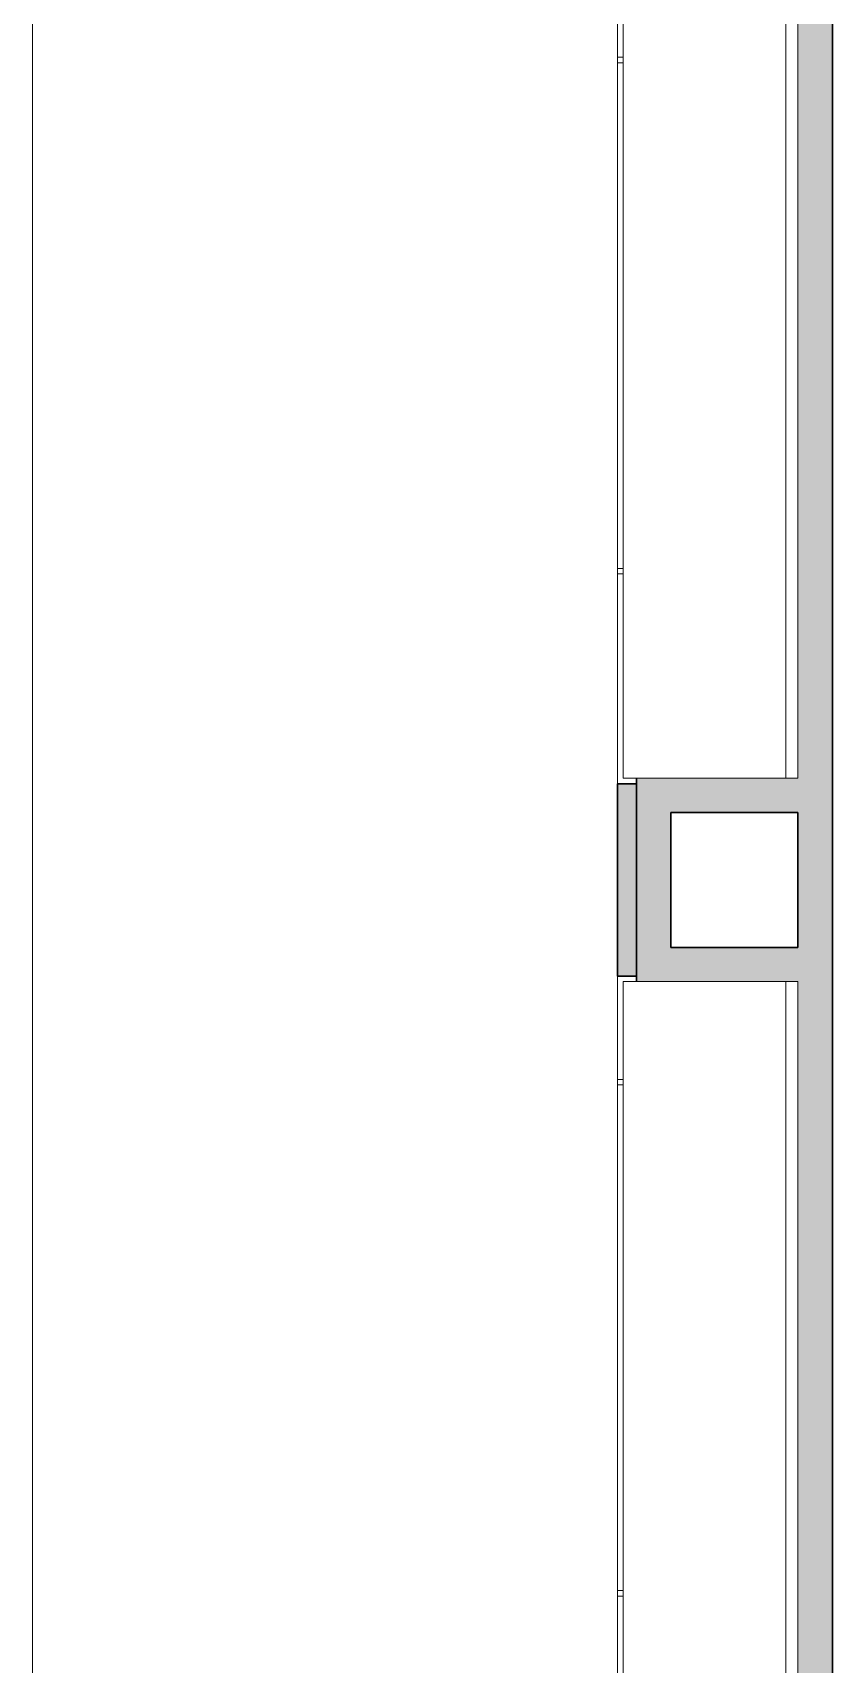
# Model space of a CAD drawing. Header units: millimetres. Extents: x 155927 to 317870, y -36033 to 97293.
# Drawn here: x 197718 to 200079, y 17393 to 22208 of the extents above; entities that cross this region are included whole.
import ezdxf

# ---------------------------------------------------------------- set-up
doc = ezdxf.new("R2010")
doc.units = ezdxf.units.MM
doc.header["$MEASUREMENT"] = 0
for name, color, linetype, lineweight in [('A-FLOR-HRAL', 7, 'CONTINUOUS', 9), ('A-WALL-PATT', 7, 'CONTINUOUS', 9), ('I-FURN', 8, 'CONTINUOUS', 9), ('I-WALL', 7, 'CONTINUOUS', 9)]:
    doc.layers.add(name, color=color, linetype=linetype, lineweight=lineweight)

msp = doc.modelspace()

# ---------------------------------------------------------------- hatches: boundary and pattern name
at = {"layer": 'A-WALL-PATT'}
h = msp.add_hatch(color=256, dxfattribs=at)
h.paths.add_polyline_path([(199444.8, 15142.8), (199500.8, 15142.8), (199500.8, 16691.6), (199444.8, 16691.6)], flags=0)
h.paths.add_polyline_path([(199500.8, 19423.6), (199500.8, 19991.6), (199444.8, 19991.6), (199444.8, 19423.6)], flags=0)
h.paths.add_polyline_path([(199500.8, 22723.6), (199500.8, 24142.8), (199444.8, 24142.8), (199444.8, 22723.6)], flags=0)
h.paths.add_polyline_path([(199444.8, 24158.8), (199500.8, 24158.8), (199500.8, 24626.8), (199444.8, 24626.8)], flags=0)
h.paths.add_polyline_path([(199444.8, 26158.8), (199500.8, 26158.8), (199500.8, 26875.6), (199444.8, 26875.6)], flags=0)
for points in [[(200078.8, 16707.6), (200078.8, 22707.6), (199976.8, 22707.6), (199976.8, 16707.6)], [(199500.8, 19407.6), (199601.8, 19407.6), (199601.8, 20007.6), (199500.8, 20007.6)], [(199941.8, 19906.6), (199976.8, 19906.6), (199976.8, 20007.6), (199601.8, 20007.6), (199601.8, 19906.6)], [(199941.8, 19407.6), (199976.8, 19407.6), (199976.8, 19508.6), (199601.8, 19508.6), (199601.8, 19407.6)]]:
    msp.add_hatch(color=256, dxfattribs=at).paths.add_polyline_path(points, flags=0)

# ---------------------------------------------------------------- linework, layer by layer
at = {"layer": 'A-FLOR-HRAL'}
msp.add_line((197718.3, 15540.1), (197718.3, 23575.1), dxfattribs=at)
at = {"layer": 'I-FURN'}
for p, q in [((199461.8, 20007.6), (199461.8, 22707.6)), ((199941.8, 22707.6), (199941.8, 20007.6)), ((199941.8, 22707.6), (199941.8, 20007.6)), ((199976.8, 20007.6), (199976.8, 22707.6)), ((199941.8, 20007.6), (199461.8, 20007.6)), ((199941.8, 20007.6), (199976.8, 20007.6)), ((199461.8, 16707.6), (199461.8, 19407.6)), ((199461.8, 19407.6), (199941.8, 19407.6)), ((199941.8, 19407.6), (199941.8, 16707.6)), ((199941.8, 19407.6), (199941.8, 16707.6)), ((199976.8, 19407.6), (199941.8, 19407.6)), ((199976.8, 16707.6), (199976.8, 19407.6))]:
    msp.add_line(p, q, dxfattribs=at)
at = {"layer": 'I-WALL'}
for p, q in [((199444.8, 22134.8), (199444.8, 22707.6)), ((199444.8, 22118.8), (199444.8, 22134.8)), ((199461.8, 22134.8), (199444.8, 22134.8)), ((199444.8, 20626.8), (199444.8, 22118.8)), ((199461.8, 22118.8), (199444.8, 22118.8)), ((199444.8, 20610.8), (199444.8, 20626.8)), ((199461.8, 20626.8), (199444.8, 20626.8)), ((199444.8, 19991.6), (199444.8, 20610.8)), ((199444.8, 20610.8), (199461.8, 20610.8)), ((199444.8, 19118.8), (199444.8, 19423.6)), ((199444.8, 19102.8), (199444.8, 19118.8)), ((199461.8, 19118.8), (199444.8, 19118.8)), ((199444.8, 17610.8), (199444.8, 19102.8)), ((199461.8, 19102.8), (199444.8, 19102.8)), ((199444.8, 17594.8), (199444.8, 17610.8)), ((199461.8, 17610.8), (199444.8, 17610.8)), ((199444.8, 16707.6), (199444.8, 17594.8)), ((199444.8, 17594.8), (199461.8, 17594.8))]:
    msp.add_line(p, q, dxfattribs=at)
at = {"layer": 'I-WALL', "lineweight": 30}
for p, q in [((200078.8, 16707.6), (200078.8, 22707.6)), ((199444.8, 19991.6), (199444.8, 19423.6)), ((199500.8, 19991.6), (199444.8, 19991.6)), ((199500.8, 20007.6), (199500.8, 19407.6)), ((199500.8, 19423.6), (199500.8, 19991.6)), ((199601.8, 19508.6), (199601.8, 19906.6)), ((199601.8, 19906.6), (199976.8, 19906.6)), ((199976.8, 19906.6), (199976.8, 19508.6)), ((199976.8, 19508.6), (199601.8, 19508.6)), ((199444.8, 19423.6), (199500.8, 19423.6))]:
    msp.add_line(p, q, dxfattribs=at)

doc.saveas('drawing.dxf')
